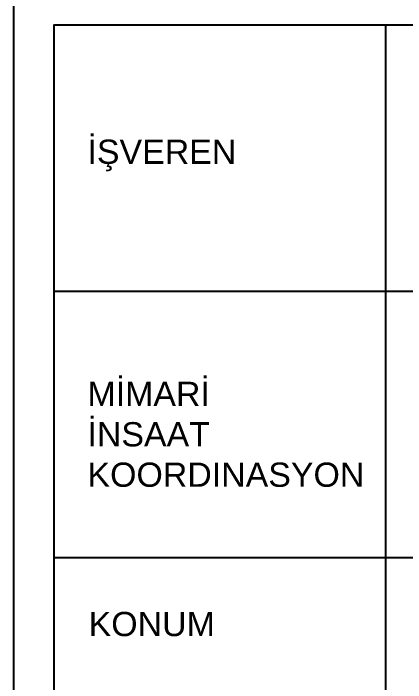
# Model space of a CAD drawing. Header units: millimetres. Extents: x 322668 to 332469, y 13187 to 20117.
# Drawn here: x 331137 to 331622, y 14648 to 15477 of the extents above; entities that cross this region are included whole.
import ezdxf

# ---------------------------------------------------------------- set-up
doc = ezdxf.new("R2010")
doc.units = ezdxf.units.MM
doc.header["$LTSCALE"] = 50
doc.header["$MEASUREMENT"] = 0
doc.linetypes.add('DUZ', pattern=[0])
doc.layers.add('ANTET', color=6, linetype='DUZ')
doc.styles.add('ARIALTUR-R', font='arial.ttf')

msp = doc.modelspace()

# ---------------------------------------------------------------- linework, layer by layer
at = {"layer": 'ANTET', "color": 171}
for p, q in [((331596.6, 15462.29), (331596.6, 13648.76)), ((332336.6, 15132.56), (331186.6, 15132.56)), ((332336.6, 14802.82), (331186.6, 14802.82))]:
    msp.add_line(p, q, dxfattribs=at)
for points in [[(332386.6, 13269.03), (332386.6, 15512.29), (331136.6, 15512.29), (331136.6, 13269.03)], [(332336.6, 13319.03), (332336.6, 15462.29), (331186.6, 15462.29), (331186.6, 13319.03)]]:
    msp.add_lwpolyline(points, close=True, dxfattribs=at)

# ---------------------------------------------------------------- texts
at = {"layer": 'ANTET', "color": 2, "char_height": 30, "attachment_point": 1, "style": 'ARIALTUR-R'}
for s, insert in [('İŞVEREN', (331228.21, 15320.54)), ('MİMARİ\\PİNSAAT\\PKOORDINASYON', (331228.21, 15020.8)), ('KONUM', (331229.64, 14735.95))]:
    msp.add_mtext_dynamic_manual_height_columns(s, width=522.5236, gutter_width=12.5, heights=[0], dxfattribs=dict(at, insert=insert))

doc.saveas('drawing.dxf')
